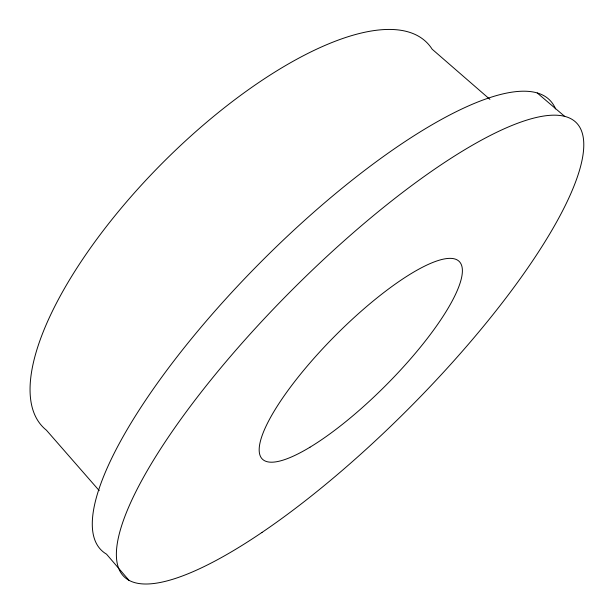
<?xml version="1.0" encoding="UTF-8"?>
<svg xmlns="http://www.w3.org/2000/svg" width="614" height="614" viewBox="0 0 614 614"><rect width="100%" height="100%" fill="white"/><g stroke="black" fill="none" stroke-linecap="round" stroke-linejoin="round"><path stroke-width="0.92" d="M537.235 92.967L564.719 116.407M489.895 99.353L432.149 49.204A271.664 102.147 -45.1 0 0 166.693 158.803A271.664 102.147 -45.1 0 0 46.395 430.168L99.238 490.647M128.994 580.345L106.506 554.143A317.661 90.258 -45.1 0 1 266.223 256.66A317.661 90.258 -45.1 0 1 555.57 108.931M309.986 447.207A139.47 35.466 -45.1 0 0 462.388 270.759A139.47 35.466 -45.1 0 0 309.963 362.905A139.47 35.466 -45.1 0 0 309.986 447.207M262.009 532.415A320.401 83.197 -45.1 0 0 581.604 131.143A320.401 83.197 -45.1 0 0 206.596 385.3A320.401 83.197 -45.1 0 0 262.009 532.415"/></g></svg>
